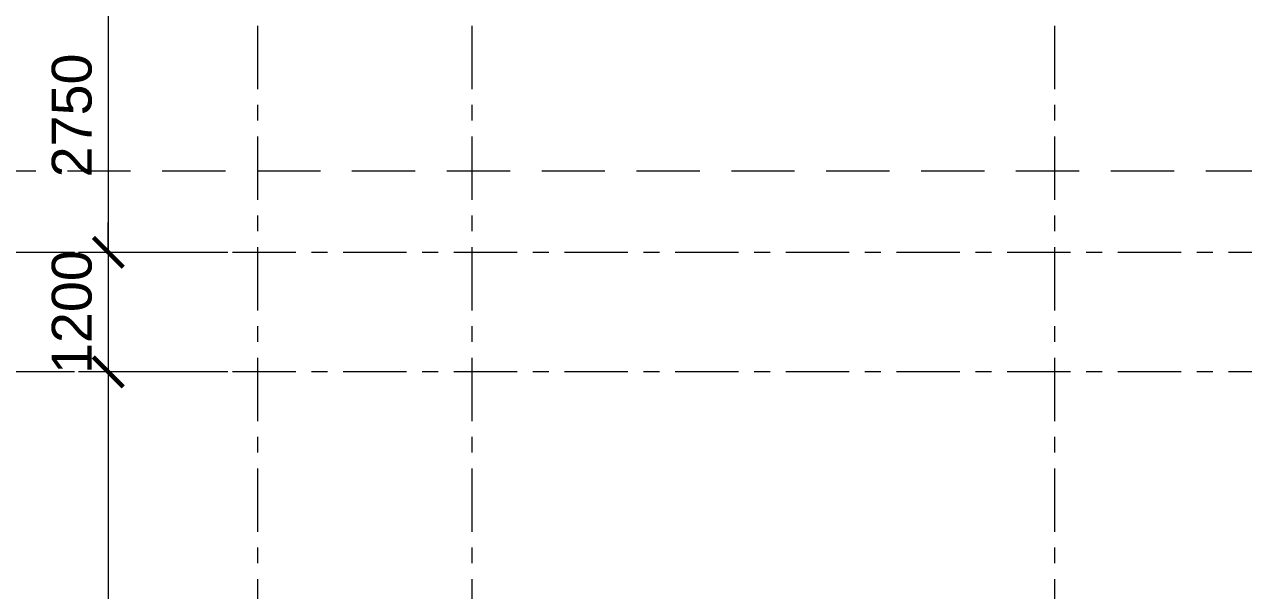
# Model space of a CAD drawing. Header units: millimetres. Extents: x -20144 to 104140, y -11426 to 48263.
# Drawn here: x -10842 to 1401, y 15703 to 21389 of the extents above; entities that cross this region are included whole.
import ezdxf

# ---------------------------------------------------------------- set-up
doc = ezdxf.new("R2010")
doc.units = ezdxf.units.MM
doc.linetypes.add('Grid Line', pattern=[22.225, 12.7, -3.175, 3.175, -3.175])
doc.linetypes.add('HIDDEN2', pattern=[4.7625, 3.175, -1.5875])
for name, color, linetype, lineweight in [('DIM', 1, 'Continuous', 5), ('KI-HIEU-1', 151, 'Continuous', 9), ('TRUC', 225, 'Continuous', 5)]:
    doc.layers.add(name, color=color, linetype=linetype, lineweight=lineweight)
doc.styles.add('TA1', font='arial_1.ttf')
doc.dimstyles.new('D_200_KTx2', dxfattribs={"dimtxt": 400, "dimasz": 300, "dimexe": 300, "dimexo": 300, "dimgap": 160, "dimtad": 1, "dimdec": 0, "dimzin": 9, "dimtxsty": 'TA1', "dimblk": 'ARCHTICK', "dimcen": 1, "dimdle": 300, "dimclrd": 256, "dimclre": 256, "dimclrt": 7, "dimadec": 0, "dimazin": 0, "dimtfac": 1, "dimtdec": 0, "dimtix": 1, "dimtmove": 1, "dimatfit": 3, "dimldrblk": 'ARCHTICK', "dimfxl": 0, "dimtolj": 1, "dimtzin": 0, "dimlwd": -1, "dimlwe": -1, "dimarcsym": 0})

# ---------------------------------------------------------------- blocks, each defined once
blk = doc.blocks.new('_ARCHTICK')
at = {"color": 0, "linetype": 'ByBlock', "const_width": 0.15}
blk.add_lwpolyline([(-0.5, -0.5), (0.5, 0.5)], dxfattribs=at)
blk = doc.blocks.new('*D337')
at = {"layer": 'Defpoints', "color": 0, "transparency": 16777216}
for p in [(-8499, 21850), (-9999, 19100), (-8499, 19100)]:
    blk.add_point(p, dxfattribs=at)
at = {"layer": 'DIM', "transparency": 16777216}
for p, q in [((-9999, 22150), (-9999, 18800)), ((-8799, 21850), (-10299, 21850)), ((-8799, 19100), (-10299, 19100))]:
    blk.add_line(p, q, dxfattribs=at)
at = {"layer": 'DIM', "transparency": 16777216, "xscale": 300, "yscale": 300, "zscale": 300}
for p, rotation in [((-9999, 21850), 90), ((-9999, 19100), 270)]:
    blk.add_blockref('_ARCHTICK', p, dxfattribs=dict(at, rotation=rotation))
at = {"layer": 'DIM', "color": 7, "transparency": 16777216, "insert": (-10364, 20475), "char_height": 400, "attachment_point": 5, "rotation": 90, "style": 'TA1'}
blk.add_mtext('\\A1;2750', dxfattribs=at)
blk = doc.blocks.new('*D338')
at = {"layer": 'Defpoints', "color": 0, "transparency": 16777216}
for p in [(-8499, 19100), (-9999, 17900), (-8499, 17900)]:
    blk.add_point(p, dxfattribs=at)
at = {"layer": 'DIM', "transparency": 16777216}
for p, q in [((-9999, 19100), (-9999, 19400)), ((-8799, 19100), (-10299, 19100)), ((-9999, 19100), (-9999, 17900)), ((-8799, 17900), (-10299, 17900)), ((-9999, 17900), (-9999, 17600))]:
    blk.add_line(p, q, dxfattribs=at)
at = {"layer": 'DIM', "transparency": 16777216, "xscale": 300, "yscale": 300, "zscale": 300}
for p, rotation in [((-9999, 19100), 270), ((-9999, 17900), 90)]:
    blk.add_blockref('_ARCHTICK', p, dxfattribs=dict(at, rotation=rotation))
at = {"layer": 'DIM', "color": 7, "transparency": 16777216, "insert": (-10364, 18500), "char_height": 400, "attachment_point": 5, "rotation": 90, "style": 'TA1'}
blk.add_mtext('\\A1;1200', dxfattribs=at)
blk = doc.blocks.new('*D339')
at = {"layer": 'Defpoints', "color": 0, "transparency": 16777216}
for p in [(-8499, 17900), (-9999, 11450), (-8499, 11450)]:
    blk.add_point(p, dxfattribs=at)
at = {"layer": 'DIM', "transparency": 16777216}
for p, q in [((-9999, 18200), (-9999, 11150)), ((-8799, 17900), (-10299, 17900)), ((-8799, 11450), (-10299, 11450))]:
    blk.add_line(p, q, dxfattribs=at)
at = {"layer": 'DIM', "transparency": 16777216, "xscale": 300, "yscale": 300, "zscale": 300}
for p, rotation in [((-9999, 17900), 90), ((-9999, 11450), 270)]:
    blk.add_blockref('_ARCHTICK', p, dxfattribs=dict(at, rotation=rotation))
at = {"layer": 'DIM', "color": 7, "transparency": 16777216, "insert": (-10364, 14675), "char_height": 400, "attachment_point": 5, "rotation": 90, "style": 'TA1'}
blk.add_mtext('\\A1;6450', dxfattribs=at)
blk = doc.blocks.new('*D350')
at = {"layer": 'Defpoints', "color": 0, "transparency": 16777216}
for p in [(-8499, 42600), (-11399, 0), (-8499, 0)]:
    blk.add_point(p, dxfattribs=at)
at = {"layer": 'DIM', "transparency": 16777216}
for p, q in [((-11399, 42900), (-11399, -300)), ((-8799, 42600), (-11699, 42600)), ((-8799, 0), (-11699, 0))]:
    blk.add_line(p, q, dxfattribs=at)
at = {"layer": 'DIM', "transparency": 16777216, "xscale": 300, "yscale": 300, "zscale": 300}
for p, rotation in [((-11399, 42600), 90), ((-11399, 0), 270)]:
    blk.add_blockref('_ARCHTICK', p, dxfattribs=dict(at, rotation=rotation))
at = {"layer": 'DIM', "color": 7, "transparency": 16777216, "insert": (-11764, 21300), "char_height": 400, "attachment_point": 5, "rotation": 90, "style": 'TA1'}
blk.add_mtext('\\A1;42600', dxfattribs=at)

msp = doc.modelspace()

# ---------------------------------------------------------------- linework, layer by layer
at = {"layer": 'KI-HIEU-1', "linetype": 'HIDDEN2', "ltscale": 200}
msp.add_line((-17077.5, 19919), (101073.8, 19919), dxfattribs=at)
at = {"layer": 'TRUC', "linetype": 'Grid Line', "ltscale": 50}
for p, q in [((-8499.5, 43599.9), (-8499.5, -4500.1)), ((-6349.5, 43599.9), (-6349.5, -7167.6)), ((-499.5, 43599.9), (-499.5, -4500.1)), ((43000.5, 19099.9), (-12092.4, 19099.9)), ((43000.5, 17899.9), (-14407, 17899.9))]:
    msp.add_line(p, q, dxfattribs=at)

# ---------------------------------------------------------------- dimensions: what is measured, and where the dimension line sits
at = {"layer": 'DIM'}
for base, p1, p2, picture, middle in [((-11399.5, -0.1), (-8499.5, 42599.9), (-8499.5, -0.1), '*D350', (-11763.7, 21299.9)), ((-9999.5, 19099.9), (-8499.5, 21849.9), (-8499.5, 19099.9), '*D337', (-10363.7, 20474.9)), ((-9999.5, 17899.9), (-8499.5, 19099.9), (-8499.5, 17899.9), '*D338', (-10363.7, 18499.9)), ((-9999.5, 11449.9), (-8499.5, 17899.9), (-8499.5, 11449.9), '*D339', (-10363.7, 14674.9))]:
    dim = msp.add_linear_dim(base=base, p1=p1, p2=p2, angle=90, dimstyle='D_200_KTx2', dxfattribs=at)
    dim.commit()
    dim.dimension.update_dxf_attribs({"geometry": picture, "text_midpoint": middle})

doc.saveas('drawing.dxf')
